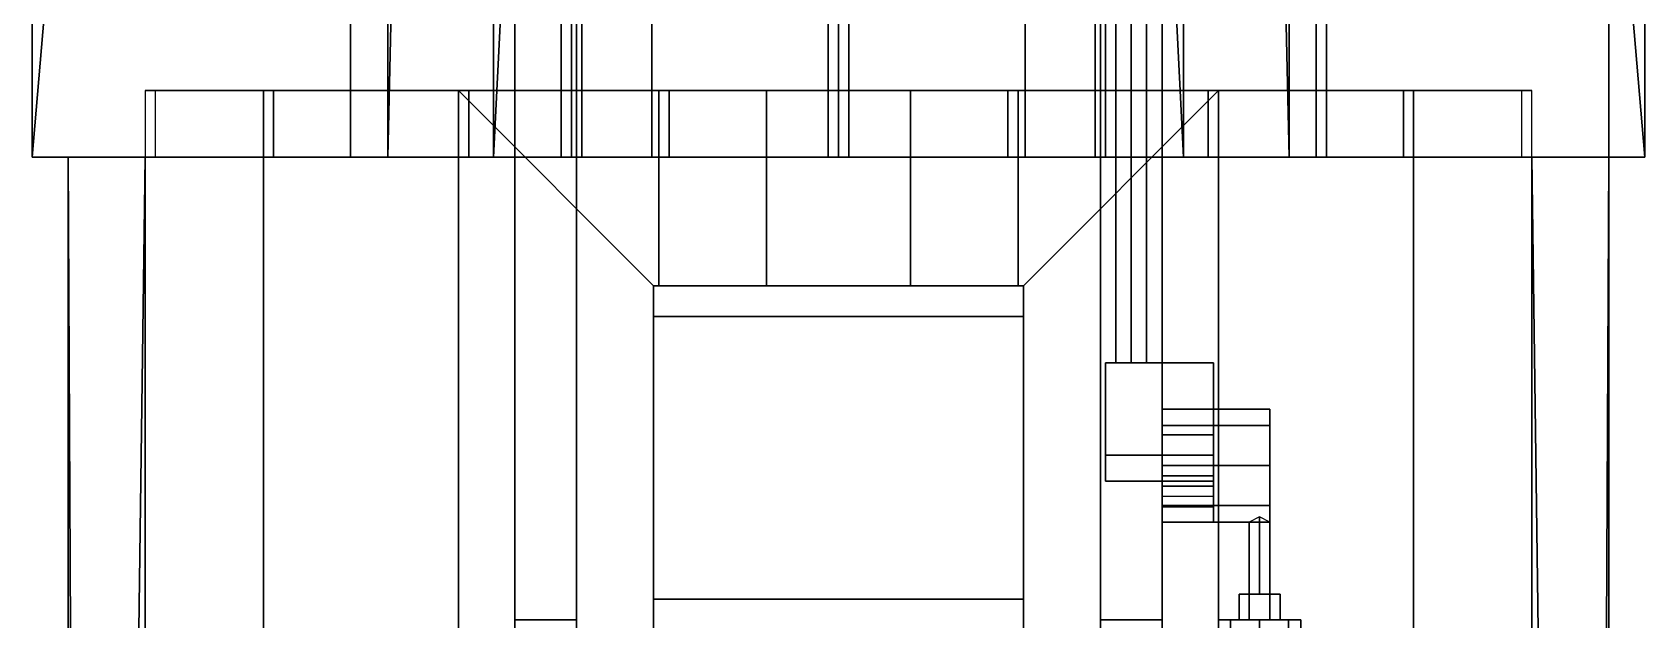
# Model space of a CAD drawing. Extents: x -1.6 to 1.6, y -7.2 to 7.2.
# Drawn here: x -1.57 to 1.57, y -5.52 to -4.377 of the extents above; entities that cross this region are included whole.
import ezdxf

# ---------------------------------------------------------------- set-up
doc = ezdxf.new("R2010")
doc.units = 0
doc.layers.get('0').update_dxf_attribs({"linetype": 'CONTINUOUS'})
doc.layers.add('CABIN', color=4, linetype='CONTINUOUS')
doc.layers.add('SUSPENSION', color=5, linetype='CONTINUOUS')

msp = doc.modelspace()

# ---------------------------------------------------------------- linework, layer by layer
for points in [[(-0.63, 6.07, 0.8), (-0.63, -6.25, 0.8), (-0.63, -6.25, 1.35), (-0.63, 6.07, 1.35)], [(-0.63, 6.07, 1.35), (-0.63, -6.25, 1.35), (-0.51, -6.25, 1.35), (-0.51, 6.07, 1.35)], [(-0.51, -6.25, 1.35), (-0.51, -6.25, 0.8), (-0.51, 6.07, 0.8), (-0.51, 6.07, 1.35)], [(0.51, 6.07, 0.8), (0.51, -6.25, 0.8), (0.51, -6.25, 1.35), (0.51, 6.07, 1.35)], [(0.51, 6.07, 1.35), (0.51, -6.25, 1.35), (0.63, -6.25, 1.35), (0.63, 6.07, 1.35)], [(0.63, -6.25, 1.35), (0.63, -6.25, 0.8), (0.63, 6.07, 0.8), (0.63, 6.07, 1.35)], [(-1.1, 1.74, 2.08), (-1.1, 0.9, 2.08), (-1.57, -4.62, 2.08), (-1.57, 3.87, 2.08)], [(-1.57, -4.62, 2.08), (-1.57, -4.62, 2.14), (-1.57, 3.87, 2.14), (-1.57, 3.87, 2.08)], [(-1.57, 3.87, 2.14), (-1.57, -4.62, 2.14), (-1.1, 0.9, 2.14), (-1.1, 1.74, 2.14)], [(1.57, 3.87, 2.08), (1.57, -4.62, 2.08), (1.1, 0.9, 2.08), (1.1, 1.74, 2.08)], [(1.1, 1.74, 2.14), (1.1, 0.9, 2.14), (1.57, -4.62, 2.14), (1.57, 3.87, 2.14)], [(1.57, -4.62, 2.14), (1.57, -4.62, 2.08), (1.57, 3.87, 2.08), (1.57, 3.87, 2.14)], [(-0.51, 3.59, 0.5), (-0.51, -5.52, 0.5), (-0.63, -5.52, 0.5), (-0.63, 3.59, 0.5)], [(-0.63, 3.59, 0.5), (-0.63, -5.52, 0.5), (-0.63, -5.52, 0.8), (-0.63, 3.59, 0.8)], [(-0.51, -5.52, 0.8), (-0.51, -5.52, 0.5), (-0.51, 3.59, 0.5), (-0.51, 3.59, 0.8)], [(0.51, 3.59, 0.5), (0.51, -5.52, 0.5), (0.51, -5.52, 0.8), (0.51, 3.59, 0.8)], [(0.63, 3.59, 0.5), (0.63, -5.52, 0.5), (0.51, -5.52, 0.5), (0.51, 3.59, 0.5)], [(0.63, -5.52, 0.8), (0.63, -5.52, 0.5), (0.63, 3.59, 0.5), (0.63, 3.59, 0.8)], [(-0.8777, 2.98, 3.4135), (-0.95, 2.98, 3.05), (-0.95, -4.62, 3.05), (-0.8777, -4.62, 3.4135)], [(-0.95, 2.98, 3.05), (-0.8777, 2.98, 2.6865), (-0.8777, -4.62, 2.6865), (-0.95, -4.62, 3.05)], [(-0.8777, 2.98, 2.6865), (-0.6718, 2.98, 2.3782), (-0.6718, -4.62, 2.3782), (-0.8777, -4.62, 2.6865)], [(-0.8777, 2.98, 3.4135), (-0.8777, -4.62, 3.4135), (-0.7598, 0.55, 3.59), (-0.7598, 1.55, 3.59)], [(-0.6718, 2.98, 2.3782), (-0.3635, 2.98, 2.1723), (-0.3635, -4.62, 2.1723), (-0.6718, -4.62, 2.3782)], [(-0.3635, 2.98, 2.1723), (0, 2.98, 2.1), (0, -4.62, 2.1), (-0.3635, -4.62, 2.1723)], [(0, 2.98, 2.1), (0.3635, 2.98, 2.1723), (0.3635, -4.62, 2.1723), (0, -4.62, 2.1)], [(0.3635, 2.98, 2.1723), (0.6718, 2.98, 2.3782), (0.6718, -4.62, 2.3782), (0.3635, -4.62, 2.1723)], [(0.6718, 2.98, 2.3782), (0.8777, 2.98, 2.6865), (0.8777, -4.62, 2.6865), (0.6718, -4.62, 2.3782)], [(0.7598, 0.55, 3.59), (0.8777, -4.62, 3.4135), (0.8777, 2.98, 3.4135), (0.7598, 1.55, 3.59)], [(0.95, 2.98, 3.05), (0.8777, 2.98, 3.4135), (0.8777, -4.62, 3.4135), (0.95, -4.62, 3.05)], [(0.8777, 2.98, 2.6865), (0.95, 2.98, 3.05), (0.95, -4.62, 3.05), (0.8777, -4.62, 2.6865)], [(-0.95, 0.9, 2.08), (-0.95, -4.62, 2.08), (-1.57, -4.62, 2.08), (-1.1, 0.9, 2.08)], [(-1.57, -4.62, 2.08), (-1.57, -4.62, 2.14), (-1.1, 0.9, 2.14), (-1.1, 0.9, 2.08)], [(-1.1, 0.9, 2.14), (-1.57, -4.62, 2.14), (-0.95, -4.62, 2.14), (-0.95, 0.9, 2.14)], [(-0.95, 0.9, 2.14), (-0.95, -4.62, 2.14), (-0.95, -4.62, 2.08), (-0.95, 0.9, 2.08)], [(0.95, 0.9, 2.08), (0.95, -4.62, 2.08), (0.95, -4.62, 2.14), (0.95, 0.9, 2.14)], [(1.1, 0.9, 2.08), (1.57, -4.62, 2.08), (0.95, -4.62, 2.08), (0.95, 0.9, 2.08)], [(0.95, 0.9, 2.14), (0.95, -4.62, 2.14), (1.57, -4.62, 2.14), (1.1, 0.9, 2.14)], [(1.57, -4.62, 2.14), (1.57, -4.62, 2.08), (1.1, 0.9, 2.08), (1.1, 0.9, 2.14)], [(-0.6718, 0.55, 3.7218), (-0.7598, 0.55, 3.59), (-0.8777, -4.62, 3.4135), (-0.6718, -4.62, 3.7218)], [(-0.6718, 0.55, 3.7218), (-0.6718, 0.55, 3.7218), (-0.6718, -4.62, 3.7218), (-0.4499, -0.2, 3.87)], [(0.6718, 0.55, 3.7218), (0.6718, 0.55, 3.7218), (0.4499, -0.2, 3.87), (0.6718, -4.62, 3.7218)], [(0.7598, 0.55, 3.59), (0.6718, 0.55, 3.7218), (0.6718, -4.62, 3.7218), (0.8777, -4.62, 3.4135)], [(-0.3635, -0.6, 3.9277), (-0.4499, -0.2, 3.87), (-0.6718, -4.62, 3.7218), (-0.3635, -4.62, 3.9277)], [(0.4499, -0.2, 3.87), (0.3635, -0.6, 3.9277), (0.3635, -4.62, 3.9277), (0.6718, -4.62, 3.7218)], [(0, -0.74, 4), (-0.3635, -0.6, 3.9277), (-0.3635, -4.62, 3.9277), (0, -4.62, 4)], [(0.3635, -0.6, 3.9277), (0, -0.74, 4), (0, -4.62, 4), (0.3635, -4.62, 3.9277)], [(0, -2.51, 4.04), (-0.02, -2.51, 4.02), (-0.02, -4.62, 4.02), (0, -4.62, 4.04)], [(-0.02, -2.51, 4.02), (0, -2.51, 4), (0, -4.62, 4), (-0.02, -4.62, 4.02)], [(0.02, -2.51, 4.02), (0, -2.51, 4.04), (0, -4.62, 4.04), (0.02, -4.62, 4.02)], [(0, -2.51, 4), (0.02, -2.51, 4.02), (0.02, -4.62, 4.02), (0, -4.62, 4)], [(-0.52, -4.62, 3.85), (-0.54, -4.62, 3.87), (-0.54, -4.01, 3.87), (-0.52, -4.01, 3.85)], [(-0.54, -4.62, 3.87), (-0.52, -4.62, 3.89), (-0.52, -4.01, 3.89), (-0.54, -4.01, 3.87)], [(-0.5, -4.62, 3.87), (-0.52, -4.62, 3.85), (-0.52, -4.01, 3.85), (-0.5, -4.01, 3.87)], [(-0.52, -4.62, 3.89), (-0.5, -4.62, 3.87), (-0.5, -4.01, 3.87), (-0.52, -4.01, 3.89)], [(0.52, -4.62, 3.85), (0.5, -4.62, 3.87), (0.5, -4.01, 3.87), (0.52, -4.01, 3.85)], [(0.5, -4.62, 3.87), (0.52, -4.62, 3.89), (0.52, -4.01, 3.89), (0.5, -4.01, 3.87)], [(0.54, -4.62, 3.87), (0.52, -4.62, 3.85), (0.52, -4.01, 3.85), (0.54, -4.01, 3.87)], [(0.52, -4.62, 3.89), (0.54, -4.62, 3.87), (0.54, -4.01, 3.87), (0.52, -4.01, 3.89)], [(0.93, -4.03, 2.14), (0.93, -4.62, 2.14), (0.93, -4.62, 2.84), (0.93, -4.03, 2.84)], [(0.93, -4.03, 2.84), (0.93, -4.62, 2.84), (1.5, -4.62, 2.84), (1.5, -4.03, 2.84)], [(1.5, -4.62, 2.84), (1.5, -4.62, 2.14), (1.5, -4.03, 2.14), (1.5, -4.03, 2.84)], [(-0.95, -4.62, 2.08), (-0.95, -4.62, 2.14), (-1.57, -4.62, 2.14), (-1.57, -4.62, 2.08)], [(0.95, -4.62, 2.14), (0.95, -4.62, 2.08), (1.57, -4.62, 2.08), (1.57, -4.62, 2.14)], [(-0.51, -5.52, 0.5), (-0.51, -5.52, 0.67), (-0.63, -5.52, 0.67), (-0.63, -5.52, 0.5)], [(0.63, -5.52, 0.5), (0.63, -5.52, 0.67), (0.51, -5.52, 0.67), (0.51, -5.52, 0.5)]]:
    msp.add_3dface(points)
at = {"layer": 'CABIN'}
for points in [[(-1.35, -4.49, 3.62), (-1.12, -4.49, 3.88), (-1.1, -4.49, 3.87), (-1.33, -4.49, 3.62)], [(-1.12, -7.22, 3.88), (-1.12, -4.49, 3.88), (-1.35, -4.49, 3.62), (-1.35, -7.22, 3.62)], [(-1.33, -4.49, 3.62), (-1.1, -4.49, 3.87), (-1.1, -4.62, 3.87), (-1.33, -4.62, 3.62)], [(-0.72, -4.49, 4.1), (-1.1, -4.49, 3.87), (-1.12, -4.49, 3.88), (-0.74, -4.49, 4.11)], [(-0.74, -4.49, 4.11), (-1.12, -4.49, 3.88), (-1.12, -7.22, 3.88), (-0.74, -7.22, 4.11)], [(-1.1, -4.49, 3.87), (-0.72, -4.49, 4.1), (-0.72, -4.62, 4.1), (-1.1, -4.62, 3.87)], [(-0.74, -4.49, 4.11), (-0.35, -4.49, 4.22), (-0.33, -4.49, 4.21), (-0.72, -4.49, 4.1)], [(-0.36, -5.68, 4.2172), (-0.36, -4.87, 4.2172), (-0.74, -4.49, 4.11), (-0.74, -7.22, 4.11)], [(-0.35, -4.87, 4.22), (-0.35, -4.49, 4.22), (-0.74, -4.49, 4.11), (-0.36, -4.87, 4.2172)], [(-0.72, -4.49, 4.1), (-0.33, -4.49, 4.21), (-0.33, -4.62, 4.21), (-0.72, -4.62, 4.1)], [(-0.14, -4.49, 4.24), (-0.33, -4.49, 4.21), (-0.35, -4.49, 4.22), (-0.14, -4.49, 4.26)], [(-0.14, -4.49, 4.26), (-0.35, -4.49, 4.22), (-0.35, -4.87, 4.22), (-0.14, -4.87, 4.26)], [(-0.33, -4.49, 4.21), (-0.14, -4.49, 4.24), (-0.14, -4.62, 4.24), (-0.33, -4.62, 4.21)], [(0.14, -4.87, 4.26), (0.14, -4.49, 4.26), (-0.14, -4.49, 4.26), (-0.14, -4.87, 4.26)], [(0.14, -4.49, 4.24), (-0.14, -4.49, 4.24), (-0.14, -4.49, 4.26), (0.14, -4.49, 4.26)], [(0.14, -4.62, 4.24), (-0.14, -4.62, 4.24), (-0.14, -4.49, 4.24), (0.14, -4.49, 4.24)], [(0.35, -4.87, 4.22), (0.35, -4.49, 4.22), (0.14, -4.49, 4.26), (0.14, -4.87, 4.26)], [(0.14, -4.49, 4.24), (0.33, -4.49, 4.21), (0.35, -4.49, 4.22), (0.14, -4.49, 4.26)], [(0.33, -4.62, 4.21), (0.14, -4.62, 4.24), (0.14, -4.49, 4.24), (0.33, -4.49, 4.21)], [(0.74, -4.49, 4.11), (0.35, -4.49, 4.22), (0.33, -4.49, 4.21), (0.72, -4.49, 4.1)], [(0.72, -4.62, 4.1), (0.33, -4.62, 4.21), (0.33, -4.49, 4.21), (0.72, -4.49, 4.1)], [(0.74, -4.49, 4.11), (0.35, -4.49, 4.22), (0.35, -4.87, 4.22), (0.36, -4.87, 4.2172)], [(0.74, -4.49, 4.11), (0.36, -4.87, 4.2172), (0.36, -5.68, 4.2172), (0.74, -7.22, 4.11)], [(0.72, -4.49, 4.1), (1.1, -4.49, 3.87), (1.12, -4.49, 3.88), (0.74, -4.49, 4.11)], [(1.1, -4.62, 3.87), (0.72, -4.62, 4.1), (0.72, -4.49, 4.1), (1.1, -4.49, 3.87)], [(1.12, -7.22, 3.88), (1.12, -4.49, 3.88), (0.74, -4.49, 4.11), (0.74, -7.22, 4.11)], [(1.35, -4.49, 3.62), (1.12, -4.49, 3.88), (1.1, -4.49, 3.87), (1.33, -4.49, 3.62)], [(1.33, -4.62, 3.62), (1.1, -4.62, 3.87), (1.1, -4.49, 3.87), (1.33, -4.49, 3.62)], [(1.35, -4.49, 3.62), (1.12, -4.49, 3.88), (1.12, -7.22, 3.88), (1.35, -7.22, 3.62)], [(-1.5, -4.62, 1.51), (-1.5, -6.37, 1.51), (-1.5, -6.37, 2.64), (-1.5, -4.62, 2.64)], [(0, -4.62, 2.1), (1.5, -4.62, 1.51), (-1.5, -4.62, 1.51), (0, -4.62, 2.1)], [(1.5, -4.62, 1.51), (1.5, -6.37, 1.51), (-1.5, -6.37, 1.51), (-1.5, -4.62, 1.51)], [(-1.5, -4.62, 2.64), (-1.4954, -5.54, 2.67), (-1.3622, -5.54, 3.54), (-1.35, -4.62, 3.62)], [(-1.5, -4.62, 2.64), (-1.5, -6.37, 2.64), (-1.4954, -6.23, 2.67), (-1.4954, -5.54, 2.67)], [(-0.3635, -4.62, 2.1723), (0, -4.62, 2.1), (-1.5, -4.62, 1.51), (-0.3635, -4.62, 2.1723)], [(-0.6718, -4.62, 2.3782), (-0.3635, -4.62, 2.1723), (-1.5, -4.62, 1.51), (-0.6718, -4.62, 2.3782)], [(-0.8777, -4.62, 2.6865), (-0.6718, -4.62, 2.3782), (-1.5, -4.62, 1.51), (-0.8777, -4.62, 2.6865)], [(-0.95, -4.62, 3.05), (-0.8777, -4.62, 2.6865), (-1.5, -4.62, 1.51), (-0.95, -4.62, 3.05)], [(-0.95, -4.62, 3.05), (-1.5, -4.62, 1.51), (-1.5, -4.62, 2.64), (-1.35, -4.62, 3.62)], [(-1.35, -6.37, 3.62), (-1.35, -4.62, 3.62), (-1.3622, -5.54, 3.54), (-1.3622, -6.23, 3.54)], [(-0.8777, -4.62, 3.4135), (-0.95, -4.62, 3.05), (-1.35, -4.62, 3.62), (-1.33, -4.62, 3.62)], [(-1.1, -4.62, 3.87), (-0.72, -4.62, 4.1), (-0.6718, -4.62, 3.7218), (-0.8777, -4.62, 3.4135)], [(-0.72, -4.62, 4.1), (-0.33, -4.62, 4.21), (-0.3635, -4.62, 3.9277), (-0.6718, -4.62, 3.7218)], [(-0.33, -4.62, 4.21), (-0.14, -4.62, 4.24), (0, -4.62, 4), (-0.3635, -4.62, 3.9277)], [(0, -4.62, 4), (0, -4.62, 4), (-0.14, -4.62, 4.24), (0.14, -4.62, 4.24)], [(0.3635, -4.62, 3.9277), (0, -4.62, 4), (0.14, -4.62, 4.24), (0.33, -4.62, 4.21)], [(0.3635, -4.62, 2.1723), (1.5, -4.62, 1.51), (0, -4.62, 2.1), (0.3635, -4.62, 2.1723)], [(0.6718, -4.62, 3.7218), (0.3635, -4.62, 3.9277), (0.33, -4.62, 4.21), (0.72, -4.62, 4.1)], [(0.6718, -4.62, 2.3782), (1.5, -4.62, 1.51), (0.3635, -4.62, 2.1723), (0.6718, -4.62, 2.3782)], [(0.8777, -4.62, 3.4135), (0.6718, -4.62, 3.7218), (0.72, -4.62, 4.1), (1.1, -4.62, 3.87)], [(0.8777, -4.62, 2.6865), (1.5, -4.62, 1.51), (0.6718, -4.62, 2.3782), (0.8777, -4.62, 2.6865)], [(0.8777, -4.62, 3.4135), (0.8777, -4.62, 3.4135), (1.1, -4.62, 3.87), (1.33, -4.62, 3.62)], [(0.95, -4.62, 3.05), (0.8777, -4.62, 3.4135), (1.33, -4.62, 3.62), (1.35, -4.62, 3.62)], [(0.95, -4.62, 3.05), (1.5, -4.62, 1.51), (0.8777, -4.62, 2.6865), (0.95, -4.62, 3.05)], [(1.5, -4.62, 1.51), (0.95, -4.62, 3.05), (1.35, -4.62, 3.62), (1.5, -4.62, 2.64)], [(1.35, -4.62, 3.62), (1.35, -6.37, 3.62), (1.3622, -6.23, 3.54), (1.3622, -5.54, 3.54)], [(1.5, -4.62, 2.64), (1.35, -4.62, 3.62), (1.3622, -5.54, 3.54), (1.4954, -5.54, 2.67)], [(1.5, -6.37, 2.64), (1.5, -4.62, 2.64), (1.4954, -5.54, 2.67), (1.4954, -6.23, 2.67)], [(1.5, -6.37, 2.64), (1.5, -6.37, 1.51), (1.5, -4.62, 1.51), (1.5, -4.62, 2.64)], [(-0.36, -4.87, 4.2172), (-0.36, -5.68, 4.2172), (-0.36, -5.68, 4.42), (-0.36, -5.48, 4.42)], [(0.36, -4.93, 4.32), (0.36, -4.87, 4.26), (-0.36, -4.87, 4.26), (-0.36, -4.93, 4.32)], [(-0.36, -4.87, 4.26), (-0.36, -4.87, 4.2172), (-0.36, -5.48, 4.42), (-0.36, -4.93, 4.32)], [(-0.36, -4.87, 4.26), (-0.14, -4.87, 4.26), (-0.35, -4.87, 4.22)], [(-0.36, -4.87, 4.26), (-0.35, -4.87, 4.22), (-0.36, -4.87, 4.2172)], [(0.36, -4.87, 4.26), (0.35, -4.87, 4.22), (0.14, -4.87, 4.26)], [(0.36, -5.68, 4.42), (0.36, -5.68, 4.2172), (0.36, -4.87, 4.2172), (0.36, -5.48, 4.42)], [(0.36, -5.48, 4.42), (0.36, -4.87, 4.2172), (0.36, -4.87, 4.26), (0.36, -4.93, 4.32)], [(-0.36, -4.93, 4.32), (-0.36, -5.48, 4.42), (0.36, -5.48, 4.42), (0.36, -4.93, 4.32)], [(-0.36, -5.48, 4.42), (-0.36, -5.68, 4.42), (0.36, -5.68, 4.42), (0.36, -5.48, 4.42)]]:
    msp.add_3dface(points, dxfattribs=at)
at = {"layer": 'SUSPENSION'}
for points in [[(0.57, 3.56, 0.21), (0.54, 3.56, 0.18), (0.54, -5.02, 0.18), (0.57, -5.02, 0.21)], [(0.54, 3.56, 0.18), (0.57, 3.56, 0.15), (0.57, -5.02, 0.15), (0.54, -5.02, 0.18)], [(0.6, 3.56, 0.18), (0.57, 3.56, 0.21), (0.57, -5.02, 0.21), (0.6, -5.02, 0.18)], [(0.57, 3.56, 0.15), (0.6, 3.56, 0.18), (0.6, -5.02, 0.18), (0.57, -5.02, 0.15)], [(0.52, -5.02, 0.12), (0.52, -5.2, 0.12), (0.52, -5.2, 0.23), (0.52, -5.02, 0.23)], [(0.73, -5.02, 0.23), (0.73, -5.02, 0.12), (0.52, -5.02, 0.12), (0.52, -5.02, 0.23)], [(0.73, -5.02, 0.12), (0.73, -5.2, 0.12), (0.52, -5.2, 0.12), (0.52, -5.02, 0.12)], [(0.52, -5.02, 0.23), (0.52, -5.2, 0.23), (0.73, -5.2, 0.23), (0.73, -5.02, 0.23)], [(0.73, -5.2, 0.23), (0.73, -5.2, 0.12), (0.73, -5.02, 0.12), (0.73, -5.02, 0.23)], [(0.84, -5.1422, 0.5678), (0.84, -5.11, 0.49), (0.63, -5.11, 0.49), (0.63, -5.1422, 0.5678)], [(0.84, -5.11, 0.49), (0.84, -5.1422, 0.4122), (0.63, -5.1422, 0.4122), (0.63, -5.11, 0.49)], [(0.63, -5.11, 0.49), (0.63, -5.33, 0.49), (0.63, -5.33, 1.18), (0.63, -5.24, 1.18)], [(0.73, -5.24, 1.18), (0.73, -5.11, 0.49), (0.63, -5.11, 0.49), (0.63, -5.24, 1.18)], [(0.73, -5.33, 1.18), (0.73, -5.33, 0.49), (0.73, -5.11, 0.49), (0.73, -5.24, 1.18)], [(0.84, -5.2978, 0.5678), (0.84, -5.11, 0.49), (0.84, -5.1422, 0.5678), (0.84, -5.22, 0.6)], [(0.84, -5.33, 0.49), (0.84, -5.1422, 0.4122), (0.84, -5.11, 0.49), (0.84, -5.2978, 0.5678)], [(0.84, -5.22, 0.6), (0.84, -5.1422, 0.5678), (0.63, -5.1422, 0.5678), (0.63, -5.22, 0.6)], [(0.84, -5.1422, 0.4122), (0.84, -5.22, 0.38), (0.63, -5.22, 0.38), (0.63, -5.1422, 0.4122)], [(0.84, -5.2978, 0.4122), (0.84, -5.22, 0.38), (0.84, -5.1422, 0.4122), (0.84, -5.33, 0.49)], [(0.73, -5.16, 0.41), (0.73, -5.16, 0.23), (0.63, -5.16, 0.23), (0.63, -5.16, 0.41)], [(0.63, -5.16, 0.23), (0.63, -5.26, 0.23), (0.63, -5.28, 0.41), (0.63, -5.16, 0.41)], [(0.73, -5.28, 0.41), (0.73, -5.26, 0.23), (0.73, -5.16, 0.23), (0.73, -5.16, 0.41)], [(0.52, -5.2, 0.12), (0.52, -5.25, 0.15), (0.52, -5.25, 0.2), (0.52, -5.2, 0.23)], [(0.73, -5.2, 0.12), (0.73, -5.25, 0.15), (0.52, -5.25, 0.15), (0.52, -5.2, 0.12)], [(0.52, -5.2, 0.23), (0.52, -5.25, 0.2), (0.63, -5.25, 0.2), (0.63, -5.2, 0.23)], [(0.63, -5.2, 0.23), (0.63, -5.2, 0.23), (0.63, -5.25, 0.2), (0.63, -5.26, 0.23)], [(0.73, -5.25, 0.2), (0.73, -5.25, 0.15), (0.73, -5.2, 0.12), (0.73, -5.2, 0.23)], [(0.84, -5.2978, 0.5678), (0.84, -5.22, 0.6), (0.63, -5.22, 0.6), (0.63, -5.2978, 0.5678)], [(0.84, -5.22, 0.38), (0.84, -5.2978, 0.4122), (0.63, -5.2978, 0.4122), (0.63, -5.22, 0.38)], [(0.73, -5.26, 1.22), (0.73, -5.24, 1.18), (0.63, -5.24, 1.18), (0.63, -5.26, 1.22)], [(0.63, -5.24, 1.18), (0.63, -5.33, 1.18), (0.63, -5.3, 1.22), (0.63, -5.26, 1.22)], [(0.73, -5.3, 1.22), (0.73, -5.33, 1.18), (0.73, -5.24, 1.18), (0.73, -5.26, 1.22)], [(0.52, -5.25, 0.2), (0.52, -5.25, 0.15), (0.73, -5.25, 0.15), (0.73, -5.25, 0.2)], [(0.63, -5.26, 0.23), (0.63, -5.25, 0.2), (0.73, -5.25, 0.2), (0.73, -5.26, 0.23)], [(0.63, -5.28, 0.41), (0.63, -5.26, 0.23), (0.73, -5.26, 0.23), (0.73, -5.28, 0.41)], [(0.63, -5.26, 1.22), (0.63, -5.3, 1.22), (0.73, -5.3, 1.22), (0.73, -5.26, 1.22)], [(0.84, -5.33, 0.49), (0.84, -5.2978, 0.5678), (0.63, -5.2978, 0.5678), (0.63, -5.33, 0.49)], [(0.84, -5.2978, 0.4122), (0.84, -5.33, 0.49), (0.63, -5.33, 0.49), (0.63, -5.2978, 0.4122)], [(0.63, -5.3, 1.22), (0.63, -5.33, 1.18), (0.73, -5.33, 1.18), (0.73, -5.3, 1.22)], [(0.63, -5.33, 1.18), (0.63, -5.33, 0.49), (0.73, -5.33, 0.49), (0.73, -5.33, 1.18)], [(0.82, -5.32, 1.19), (0.8, -5.33, 1.17), (0.8, -5.47, 1.17), (0.82, -5.47, 1.19)], [(0.8, -5.33, 1.17), (0.82, -5.33, 1.15), (0.82, -5.47, 1.15), (0.8, -5.47, 1.17)], [(0.84, -5.33, 1.17), (0.82, -5.32, 1.19), (0.82, -5.47, 1.19), (0.84, -5.47, 1.17)], [(0.82, -5.33, 1.15), (0.84, -5.33, 1.17), (0.84, -5.47, 1.17), (0.82, -5.47, 1.15)], [(0.78, -5.47, 1.17), (0.86, -5.47, 1.17), (0.84, -5.47, 1.1354), (0.8, -5.47, 1.1354)], [(0.8, -5.47, 1.2046), (0.84, -5.47, 1.2046), (0.86, -5.47, 1.17), (0.78, -5.47, 1.17)], [(0.8, -5.52, 1.1354), (0.78, -5.52, 1.17), (0.78, -5.47, 1.17), (0.8, -5.47, 1.1354)], [(0.78, -5.52, 1.17), (0.8, -5.52, 1.2046), (0.8, -5.47, 1.2046), (0.78, -5.47, 1.17)], [(0.84, -5.52, 1.1354), (0.8, -5.52, 1.1354), (0.8, -5.47, 1.1354), (0.84, -5.47, 1.1354)], [(0.8, -5.52, 1.2046), (0.84, -5.52, 1.2046), (0.84, -5.47, 1.2046), (0.8, -5.47, 1.2046)], [(0.86, -5.52, 1.17), (0.84, -5.52, 1.1354), (0.84, -5.47, 1.1354), (0.86, -5.47, 1.17)], [(0.84, -5.52, 1.2046), (0.86, -5.52, 1.17), (0.86, -5.47, 1.17), (0.84, -5.47, 1.2046)], [(0.74, -5.52, 1.17), (0.8766, -5.52, 1.2266), (0.9, -5.52, 1.17), (0.7634, -5.52, 1.1134)], [(0.7634, -5.52, 1.2266), (0.82, -5.52, 1.25), (0.8766, -5.52, 1.2266), (0.74, -5.52, 1.17)], [(0.7634, -5.54, 1.1134), (0.74, -5.54, 1.17), (0.74, -5.52, 1.17), (0.7634, -5.52, 1.1134)], [(0.74, -5.54, 1.17), (0.7634, -5.54, 1.2266), (0.7634, -5.52, 1.2266), (0.74, -5.52, 1.17)], [(0.7634, -5.52, 1.1134), (0.9, -5.52, 1.17), (0.8766, -5.52, 1.1134), (0.82, -5.52, 1.09)], [(0.82, -5.54, 1.09), (0.7634, -5.54, 1.1134), (0.7634, -5.52, 1.1134), (0.82, -5.52, 1.09)], [(0.7634, -5.54, 1.2266), (0.82, -5.54, 1.25), (0.82, -5.52, 1.25), (0.7634, -5.52, 1.2266)], [(0.8766, -5.54, 1.1134), (0.82, -5.54, 1.09), (0.82, -5.52, 1.09), (0.8766, -5.52, 1.1134)], [(0.82, -5.54, 1.25), (0.8766, -5.54, 1.2266), (0.8766, -5.52, 1.2266), (0.82, -5.52, 1.25)], [(0.9, -5.54, 1.17), (0.8766, -5.54, 1.1134), (0.8766, -5.52, 1.1134), (0.9, -5.52, 1.17)], [(0.8766, -5.54, 1.2266), (0.9, -5.54, 1.17), (0.9, -5.52, 1.17), (0.8766, -5.52, 1.2266)]]:
    msp.add_3dface(points, dxfattribs=at)

doc.saveas('drawing.dxf')
